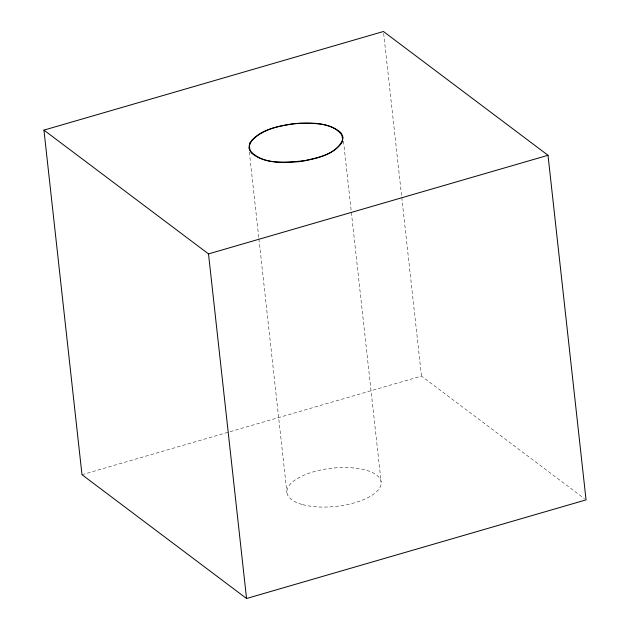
<?xml version="1.0" encoding="UTF-8"?>
<svg xmlns="http://www.w3.org/2000/svg" width="630" height="630" viewBox="0 0 630 630"><rect width="100%" height="100%" fill="white"/><g stroke="black" fill="none" stroke-linecap="round" stroke-linejoin="round"><path stroke-width="0.47" stroke-dasharray="3.15 2.36" d="M81.987 474.713L421.486 376.094L584.49 498.7M383.662 33.453L401.656 196.473M401.767 197.45L421.486 376.094M343.5 141.199L351.257 211.483M351.367 212.46L381.111 481.879M249.323 152.019L258.804 237.927M258.914 238.904L286.933 492.707M302.589 504.583A47.4 19.207 -6.3 0 0 380.189 486.99A47.4 19.207 -6.3 0 0 319.292 470.319A47.4 19.207 -6.3 0 0 302.589 504.583"/><path stroke-width="0.94" d="M43.942 130.119L383.45 31.5L548.013 155.287L586.058 499.881L246.55 598.5L81.987 474.713L43.942 130.119L208.514 253.906L246.55 598.5M208.514 253.906L548.013 155.287M249.811 143.01L248.889 148.121L251.173 152.862C264.135 163.792 282.697 162.768 298.612 161.729C314.11 159.13 332.396 156.082 342.145 142.404L343.066 137.293L340.783 132.552C327.82 121.614 309.259 122.645 293.344 123.677C277.854 126.276 259.56 129.323 249.811 143.01M251.803 140.498L249.354 145.561L250.031 150.491C262.97 165.619 286.918 162.406 304.66 160.705C318.37 157.429 336.381 154.263 342.602 139.844L341.925 134.922C332.105 122.464 313.85 123.338 299.486 123.299C282.712 125.008 264.175 128.008 251.803 140.498"/></g></svg>
